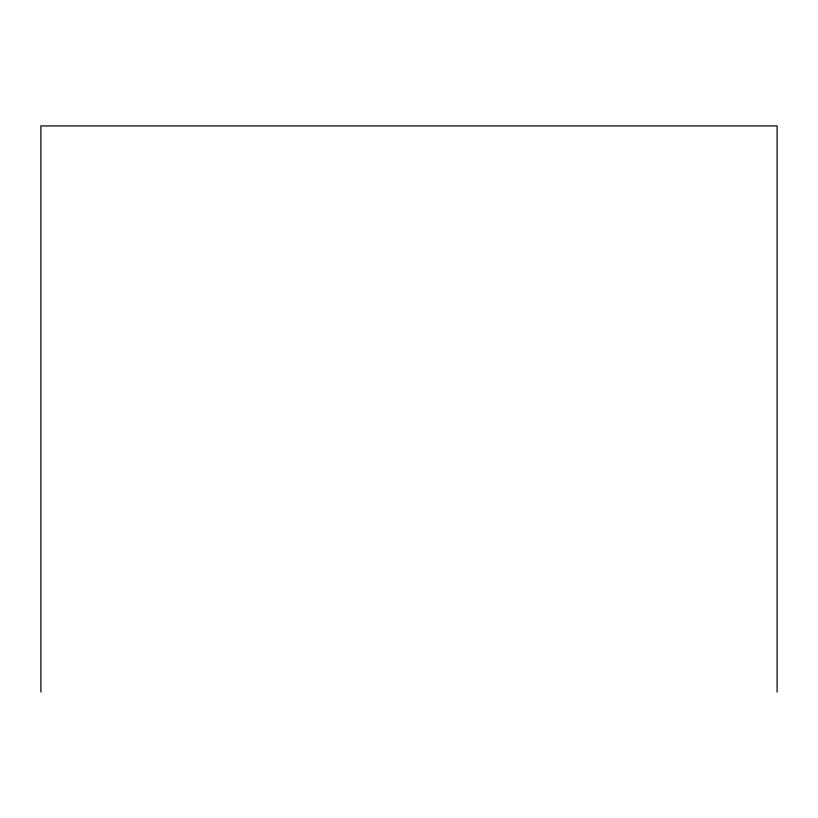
<?xml version="1.0" encoding="UTF-8"?>
<svg xmlns="http://www.w3.org/2000/svg" width="818" height="818" viewBox="0 0 818 818"><rect width="100%" height="100%" fill="white"/><g stroke="black" fill="none" stroke-linecap="round" stroke-linejoin="round"><path stroke-width="1.23" d="M777.1 692.069L777.1 125.931L40.9 125.931L40.9 692.069"/></g></svg>
